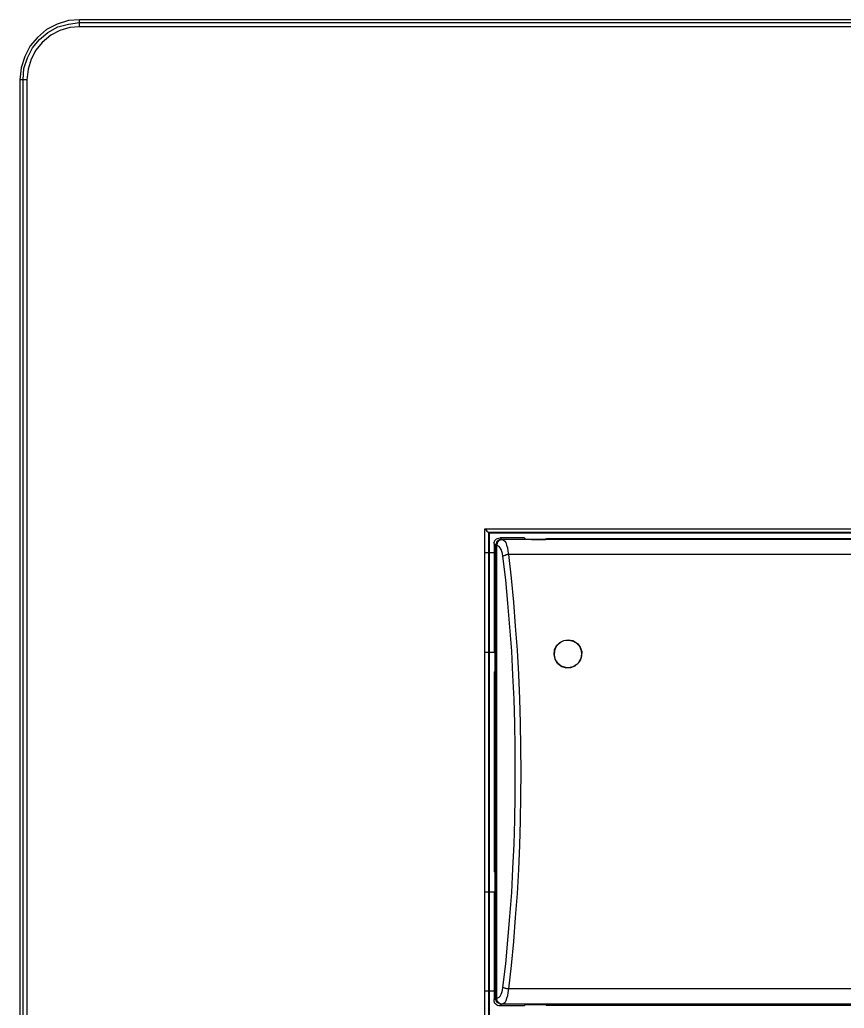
# Model space of a CAD drawing. Header units: centimetres. Extents: x -8.4 to 8.2, y -7.7 to 8.
# Drawn here: x -8.357 to -4.23, y 3.056 to 8.001 of the extents above; entities that cross this region are included whole.
import ezdxf

# ---------------------------------------------------------------- set-up
doc = ezdxf.new("R2010")
doc.units = ezdxf.units.CM
doc.header["$MEASUREMENT"] = 0
doc.layers.add('Layer 1', color=7, linetype='Continuous')

msp = doc.modelspace()

# ---------------------------------------------------------------- linework, layer by layer
at = {"layer": 'Layer 1', "lineweight": 25}
for points, knots in [([(-8.05745, 8.001), (-8.05745, 8.001), (-8.11389, 7.99747), (-8.11389, 7.99747), (-8.11389, 7.99747), (-8.11389, 7.99747), (-8.17034, 7.97983), (-8.17034, 7.97983), (-8.17034, 7.97983), (-8.17034, 7.97983), (-8.22325, 7.95161), (-8.22325, 7.95161), (-8.22325, 7.95161), (-8.22325, 7.95161), (-8.26912, 7.9128), (-8.26912, 7.9128), (-8.26912, 7.9128), (-8.26912, 7.9128), (-8.30439, 7.87047), (-8.30439, 7.87047), (-8.30439, 7.87047), (-8.30439, 7.87047), (-8.33262, 7.81755), (-8.33262, 7.81755), (-8.33262, 7.81755), (-8.33262, 7.81755), (-8.35025, 7.76111), (-8.35025, 7.76111), (-8.35025, 7.76111), (-8.35025, 7.76111), (-8.35731, 7.70113), (-8.35731, 7.70113)], [0, 0, 0, 0, 0.1111111, 0.1111111, 0.1111111, 0.1111111, 0.2222222, 0.2222222, 0.2222222, 0.2222222, 0.3333333, 0.3333333, 0.3333333, 0.3333333, 0.4444444, 0.4444444, 0.4444444, 0.4444444, 0.5555556, 0.5555556, 0.5555556, 0.5555556, 0.6666667, 0.6666667, 0.6666667, 0.6666667, 0.7777778, 0.7777778, 0.7777778, 0.7777778, 1, 1, 1, 1]), ([(-8.33967, 7.70113), (-8.33967, 7.70113), (-8.33614, 7.75758), (-8.33614, 7.75758), (-8.33614, 7.75758), (-8.33614, 7.75758), (-8.3185, 7.8105), (-8.3185, 7.8105), (-8.3185, 7.8105), (-8.3185, 7.8105), (-8.29381, 7.85988), (-8.29381, 7.85988), (-8.29381, 7.85988), (-8.29381, 7.85988), (-8.25853, 7.90222), (-8.25853, 7.90222), (-8.25853, 7.90222), (-8.25853, 7.90222), (-8.2162, 7.9375), (-8.2162, 7.9375), (-8.2162, 7.9375), (-8.2162, 7.9375), (-8.16681, 7.96572), (-8.16681, 7.96572), (-8.16681, 7.96572), (-8.16681, 7.96572), (-8.11389, 7.97983), (-8.11389, 7.97983), (-8.11389, 7.97983), (-8.11389, 7.97983), (-8.05745, 7.98688), (-8.05745, 7.98688)], [0, 0, 0, 0, 0.1111111, 0.1111111, 0.1111111, 0.1111111, 0.2222222, 0.2222222, 0.2222222, 0.2222222, 0.3333333, 0.3333333, 0.3333333, 0.3333333, 0.4444444, 0.4444444, 0.4444444, 0.4444444, 0.5555556, 0.5555556, 0.5555556, 0.5555556, 0.6666667, 0.6666667, 0.6666667, 0.6666667, 0.7777778, 0.7777778, 0.7777778, 0.7777778, 1, 1, 1, 1]), ([(-8.05745, 7.96572), (-8.05745, 7.96572), (-8.10684, 7.96219), (-8.10684, 7.96219), (-8.10684, 7.96219), (-8.10684, 7.96219), (-8.15623, 7.94808), (-8.15623, 7.94808), (-8.15623, 7.94808), (-8.15623, 7.94808), (-8.20209, 7.92338), (-8.20209, 7.92338), (-8.20209, 7.92338), (-8.20209, 7.92338), (-8.24442, 7.88811), (-8.24442, 7.88811), (-8.24442, 7.88811), (-8.24442, 7.88811), (-8.27617, 7.8493), (-8.27617, 7.8493), (-8.27617, 7.8493), (-8.27617, 7.8493), (-8.30087, 7.80344), (-8.30087, 7.80344), (-8.30087, 7.80344), (-8.30087, 7.80344), (-8.31498, 7.75405), (-8.31498, 7.75405), (-8.31498, 7.75405), (-8.31498, 7.75405), (-8.32203, 7.70113), (-8.32203, 7.70113)], [0, 0, 0, 0, 0.1111111, 0.1111111, 0.1111111, 0.1111111, 0.2222222, 0.2222222, 0.2222222, 0.2222222, 0.3333333, 0.3333333, 0.3333333, 0.3333333, 0.4444444, 0.4444444, 0.4444444, 0.4444444, 0.5555556, 0.5555556, 0.5555556, 0.5555556, 0.6666667, 0.6666667, 0.6666667, 0.6666667, 0.7777778, 0.7777778, 0.7777778, 0.7777778, 1, 1, 1, 1]), ([(-8.05745, 7.96572), (-8.05745, 7.96572), (-8.05745, 7.96925), (-8.05745, 7.96925), (-8.05745, 7.96925), (-8.05745, 7.96925), (-8.05745, 7.9763), (-8.05745, 7.9763), (-8.05745, 7.9763), (-8.05745, 7.9763), (-8.05745, 7.97983), (-8.05745, 7.97983), (-8.05745, 7.97983), (-8.05745, 7.97983), (-8.05745, 7.98336), (-8.05745, 7.98336), (-8.05745, 7.98336), (-8.05745, 7.98336), (-8.05745, 7.98688), (-8.05745, 7.98688)], [0, 0, 0, 0, 0.1666667, 0.1666667, 0.1666667, 0.1666667, 0.3333333, 0.3333333, 0.3333333, 0.3333333, 0.5, 0.5, 0.5, 0.5, 0.6666667, 0.6666667, 0.6666667, 0.6666667, 1, 1, 1, 1]), ([(-8.32203, 7.70113), (-8.32203, 7.70113), (-8.32556, 7.70113), (-8.32556, 7.70113), (-8.32556, 7.70113), (-8.32556, 7.70113), (-8.32909, 7.70113), (-8.32909, 7.70113), (-8.32909, 7.70113), (-8.32909, 7.70113), (-8.33262, 7.70113), (-8.33262, 7.70113), (-8.33262, 7.70113), (-8.33262, 7.70113), (-8.33614, 7.70113), (-8.33614, 7.70113), (-8.33614, 7.70113), (-8.33614, 7.70113), (-8.33967, 7.70113), (-8.33967, 7.70113)], [0, 0, 0, 0, 0.1666667, 0.1666667, 0.1666667, 0.1666667, 0.3333333, 0.3333333, 0.3333333, 0.3333333, 0.5, 0.5, 0.5, 0.5, 0.6666667, 0.6666667, 0.6666667, 0.6666667, 1, 1, 1, 1]), ([(-6.02898, 5.45394), (-6.02898, 5.45394), (-6.02545, 5.45041), (-6.02545, 5.45041), (-6.02545, 5.45041), (-6.02545, 5.45041), (-6.02192, 5.44688), (-6.02192, 5.44688), (-6.02192, 5.44688), (-6.02192, 5.44688), (-6.01839, 5.44336), (-6.01839, 5.44336), (-6.01839, 5.44336), (-6.01839, 5.44336), (-6.01487, 5.43983), (-6.01487, 5.43983), (-6.01487, 5.43983), (-6.01487, 5.43983), (-6.01134, 5.4363), (-6.01134, 5.4363)], [0, 0, 0, 0, 0.1666667, 0.1666667, 0.1666667, 0.1666667, 0.3333333, 0.3333333, 0.3333333, 0.3333333, 0.5, 0.5, 0.5, 0.5, 0.6666667, 0.6666667, 0.6666667, 0.6666667, 1, 1, 1, 1])]:
    msp.add_open_spline(points, degree=3, knots=knots, dxfattribs=at)
for points in [[(4.32153, 8.001), (4.32153, 8.001), (-8.05745, 8.001), (-8.05745, 8.001)], [(-8.05745, 7.98688), (-8.05745, 7.98688), (-8.05745, 8.001), (-8.05745, 8.001)], [(-8.05745, 7.98688), (-8.05745, 7.98688), (4.32153, 7.98688), (4.32153, 7.98688)], [(4.32153, 7.96572), (4.32153, 7.96572), (-8.05745, 7.96572), (-8.05745, 7.96572)], [(-8.35731, 7.70113), (-8.35731, 7.70113), (-8.35731, -3.937), (-8.35731, -3.937)], [(-8.33967, 7.70113), (-8.33967, 7.70113), (-8.35731, 7.70113), (-8.35731, 7.70113)], [(-8.33967, -3.937), (-8.33967, -3.937), (-8.33967, 7.70113), (-8.33967, 7.70113)], [(-8.32203, 7.70113), (-8.32203, 7.70113), (-8.32203, -3.937), (-8.32203, -3.937)], [(-6.02898, 5.45394), (-6.02898, 5.45394), (-2.16253, 5.45394), (-2.16253, 5.45394)], [(-6.02898, -1.68981), (-6.02898, -1.68981), (-6.02898, 5.45394), (-6.02898, 5.45394)], [(-6.01134, 5.4363), (-6.01134, 5.4363), (-6.01134, -1.67217), (-6.01134, -1.67217)], [(-2.1837, 5.4363), (-2.1837, 5.4363), (-6.01134, 5.4363), (-6.01134, 5.4363)], [(-6.00781, 5.43277), (-6.00781, 5.43277), (-6.01134, 5.4363), (-6.01134, 5.4363)], [(-6.00781, 5.43277), (-6.00781, 5.43277), (-6.00781, -1.66864), (-6.00781, -1.66864)], [(-2.18723, 5.43277), (-2.18723, 5.43277), (-6.00781, 5.43277), (-6.00781, 5.43277)]]:
    msp.add_open_spline(points, degree=3, dxfattribs=at)
at = {"layer": 'Layer 1', "color": 250, "lineweight": 25}
for points, knots in [([(-5.98276, 5.37987), (-5.98276, 5.37987), (-5.98276, 5.38516), (-5.98276, 5.38516), (-5.98276, 5.38516), (-5.98276, 5.38516), (-5.981, 5.39046), (-5.981, 5.39046), (-5.981, 5.39046), (-5.981, 5.39046), (-5.97923, 5.39575), (-5.97923, 5.39575), (-5.97923, 5.39575), (-5.97923, 5.39575), (-5.97394, 5.40105), (-5.97394, 5.40105), (-5.97394, 5.40105), (-5.97394, 5.40105), (-5.97041, 5.40458), (-5.97041, 5.40458), (-5.97041, 5.40458), (-5.97041, 5.40458), (-5.96511, 5.40634), (-5.96511, 5.40634), (-5.96511, 5.40634), (-5.96511, 5.40634), (-5.95982, 5.40811), (-5.95982, 5.40811), (-5.95982, 5.40811), (-5.95982, 5.40811), (-5.95275, 5.40987), (-5.95275, 5.40987)], [0, 0, 0, 0, 0.1111111, 0.1111111, 0.1111111, 0.1111111, 0.2222222, 0.2222222, 0.2222222, 0.2222222, 0.3333333, 0.3333333, 0.3333333, 0.3333333, 0.4444444, 0.4444444, 0.4444444, 0.4444444, 0.5555556, 0.5555556, 0.5555556, 0.5555556, 0.6666667, 0.6666667, 0.6666667, 0.6666667, 0.7777778, 0.7777778, 0.7777778, 0.7777778, 1, 1, 1, 1]), ([(-5.94569, 5.40105), (-5.94569, 5.40105), (-5.95099, 5.39928), (-5.95099, 5.39928), (-5.95099, 5.39928), (-5.95099, 5.39928), (-5.95628, 5.39928), (-5.95628, 5.39928), (-5.95628, 5.39928), (-5.95628, 5.39928), (-5.96158, 5.39575), (-5.96158, 5.39575), (-5.96158, 5.39575), (-5.96158, 5.39575), (-5.96688, 5.39222), (-5.96688, 5.39222), (-5.96688, 5.39222), (-5.96688, 5.39222), (-5.97041, 5.38693), (-5.97041, 5.38693), (-5.97041, 5.38693), (-5.97041, 5.38693), (-5.97217, 5.38163), (-5.97217, 5.38163), (-5.97217, 5.38163), (-5.97217, 5.38163), (-5.97394, 5.37633), (-5.97394, 5.37633), (-5.97394, 5.37633), (-5.97394, 5.37633), (-5.9757, 5.37104), (-5.9757, 5.37104)], [0, 0, 0, 0, 0.1111111, 0.1111111, 0.1111111, 0.1111111, 0.2222222, 0.2222222, 0.2222222, 0.2222222, 0.3333333, 0.3333333, 0.3333333, 0.3333333, 0.4444444, 0.4444444, 0.4444444, 0.4444444, 0.5555556, 0.5555556, 0.5555556, 0.5555556, 0.6666667, 0.6666667, 0.6666667, 0.6666667, 0.7777778, 0.7777778, 0.7777778, 0.7777778, 1, 1, 1, 1]), ([(-5.94393, 5.40105), (-5.94393, 5.40105), (-5.94922, 5.39928), (-5.94922, 5.39928), (-5.94922, 5.39928), (-5.94922, 5.39928), (-5.95452, 5.39752), (-5.95452, 5.39752), (-5.95452, 5.39752), (-5.95452, 5.39752), (-5.95805, 5.39575), (-5.95805, 5.39575), (-5.95805, 5.39575), (-5.95805, 5.39575), (-5.96335, 5.39222), (-5.96335, 5.39222), (-5.96335, 5.39222), (-5.96335, 5.39222), (-5.96511, 5.38693), (-5.96511, 5.38693), (-5.96511, 5.38693), (-5.96511, 5.38693), (-5.96864, 5.38163), (-5.96864, 5.38163), (-5.96864, 5.38163), (-5.96864, 5.38163), (-5.97041, 5.37633), (-5.97041, 5.37633), (-5.97041, 5.37633), (-5.97041, 5.37633), (-5.97041, 5.37104), (-5.97041, 5.37104)], [0, 0, 0, 0, 0.1111111, 0.1111111, 0.1111111, 0.1111111, 0.2222222, 0.2222222, 0.2222222, 0.2222222, 0.3333333, 0.3333333, 0.3333333, 0.3333333, 0.4444444, 0.4444444, 0.4444444, 0.4444444, 0.5555556, 0.5555556, 0.5555556, 0.5555556, 0.6666667, 0.6666667, 0.6666667, 0.6666667, 0.7777778, 0.7777778, 0.7777778, 0.7777778, 1, 1, 1, 1]), ([(-5.94216, 5.40105), (-5.94216, 5.40105), (-5.94746, 5.39928), (-5.94746, 5.39928), (-5.94746, 5.39928), (-5.94746, 5.39928), (-5.95275, 5.39752), (-5.95275, 5.39752), (-5.95275, 5.39752), (-5.95275, 5.39752), (-5.95805, 5.39575), (-5.95805, 5.39575), (-5.95805, 5.39575), (-5.95805, 5.39575), (-5.96158, 5.39222), (-5.96158, 5.39222), (-5.96158, 5.39222), (-5.96158, 5.39222), (-5.96511, 5.38693), (-5.96511, 5.38693), (-5.96511, 5.38693), (-5.96511, 5.38693), (-5.96688, 5.38163), (-5.96688, 5.38163), (-5.96688, 5.38163), (-5.96688, 5.38163), (-5.96864, 5.37633), (-5.96864, 5.37633), (-5.96864, 5.37633), (-5.96864, 5.37633), (-5.96864, 5.37104), (-5.96864, 5.37104)], [0, 0, 0, 0, 0.1111111, 0.1111111, 0.1111111, 0.1111111, 0.2222222, 0.2222222, 0.2222222, 0.2222222, 0.3333333, 0.3333333, 0.3333333, 0.3333333, 0.4444444, 0.4444444, 0.4444444, 0.4444444, 0.5555556, 0.5555556, 0.5555556, 0.5555556, 0.6666667, 0.6666667, 0.6666667, 0.6666667, 0.7777778, 0.7777778, 0.7777778, 0.7777778, 1, 1, 1, 1]), ([(-5.94569, 5.40105), (-5.94569, 5.40105), (-5.94569, 5.40105), (-5.94569, 5.40105), (-5.94569, 5.40105), (-5.94569, 5.40105), (-5.94393, 5.40105), (-5.94393, 5.40105)], [0, 0, 0, 0, 0.3333333, 0.3333333, 0.3333333, 0.3333333, 1, 1, 1, 1]), ([(-5.94216, 5.40105), (-5.94216, 5.40105), (-5.93687, 5.39928), (-5.93687, 5.39928), (-5.93687, 5.39928), (-5.93687, 5.39928), (-5.9298, 5.39222), (-5.9298, 5.39222), (-5.9298, 5.39222), (-5.9298, 5.39222), (-5.92451, 5.38516), (-5.92451, 5.38516), (-5.92451, 5.38516), (-5.92451, 5.38516), (-5.92098, 5.37281), (-5.92098, 5.37281), (-5.92098, 5.37281), (-5.92098, 5.37281), (-5.91568, 5.35868), (-5.91568, 5.35868), (-5.91568, 5.35868), (-5.91568, 5.35868), (-5.91392, 5.34279), (-5.91392, 5.34279), (-5.91392, 5.34279), (-5.91392, 5.34279), (-5.91039, 5.32515), (-5.91039, 5.32515)], [0, 0, 0, 0, 0.125, 0.125, 0.125, 0.125, 0.25, 0.25, 0.25, 0.25, 0.375, 0.375, 0.375, 0.375, 0.5, 0.5, 0.5, 0.5, 0.625, 0.625, 0.625, 0.625, 0.75, 0.75, 0.75, 0.75, 1, 1, 1, 1]), ([(-5.79565, 5.40105), (-5.79565, 5.40105), (-5.80271, 5.40105), (-5.80271, 5.40105), (-5.80271, 5.40105), (-5.80271, 5.40105), (-5.80801, 5.40105), (-5.80801, 5.40105), (-5.80801, 5.40105), (-5.80801, 5.40105), (-5.8133, 5.40105), (-5.8133, 5.40105), (-5.8133, 5.40105), (-5.8133, 5.40105), (-5.81683, 5.40105), (-5.81683, 5.40105), (-5.81683, 5.40105), (-5.81683, 5.40105), (-5.82036, 5.40105), (-5.82036, 5.40105), (-5.82036, 5.40105), (-5.82036, 5.40105), (-5.82389, 5.40105), (-5.82389, 5.40105), (-5.82389, 5.40105), (-5.82389, 5.40105), (-5.82566, 5.40105), (-5.82566, 5.40105)], [0, 0, 0, 0, 0.125, 0.125, 0.125, 0.125, 0.25, 0.25, 0.25, 0.25, 0.375, 0.375, 0.375, 0.375, 0.5, 0.5, 0.5, 0.5, 0.625, 0.625, 0.625, 0.625, 0.75, 0.75, 0.75, 0.75, 1, 1, 1, 1]), ([(-5.97041, 5.37104), (-5.97041, 5.37104), (-5.97217, 5.37104), (-5.97217, 5.37104), (-5.97217, 5.37104), (-5.97217, 5.37104), (-5.97394, 5.37104), (-5.97394, 5.37104), (-5.97394, 5.37104), (-5.97394, 5.37104), (-5.9757, 5.37104), (-5.9757, 5.37104)], [0, 0, 0, 0, 0.25, 0.25, 0.25, 0.25, 0.5, 0.5, 0.5, 0.5, 1, 1, 1, 1]), ([(-5.93863, 5.31808), (-5.93863, 5.31808), (-5.9404, 5.33044), (-5.9404, 5.33044), (-5.9404, 5.33044), (-5.9404, 5.33044), (-5.94393, 5.34103), (-5.94393, 5.34103), (-5.94393, 5.34103), (-5.94393, 5.34103), (-5.94746, 5.35162), (-5.94746, 5.35162), (-5.94746, 5.35162), (-5.94746, 5.35162), (-5.95275, 5.35868), (-5.95275, 5.35868), (-5.95275, 5.35868), (-5.95275, 5.35868), (-5.95805, 5.36574), (-5.95805, 5.36574), (-5.95805, 5.36574), (-5.95805, 5.36574), (-5.96335, 5.36927), (-5.96335, 5.36927), (-5.96335, 5.36927), (-5.96335, 5.36927), (-5.96864, 5.37104), (-5.96864, 5.37104)], [0, 0, 0, 0, 0.125, 0.125, 0.125, 0.125, 0.25, 0.25, 0.25, 0.25, 0.375, 0.375, 0.375, 0.375, 0.5, 0.5, 0.5, 0.5, 0.625, 0.625, 0.625, 0.625, 0.75, 0.75, 0.75, 0.75, 1, 1, 1, 1]), ([(-5.91039, 5.32515), (-5.91039, 5.32515), (-5.91568, 5.32515), (-5.91568, 5.32515), (-5.91568, 5.32515), (-5.91568, 5.32515), (-5.91922, 5.32338), (-5.91922, 5.32338), (-5.91922, 5.32338), (-5.91922, 5.32338), (-5.92274, 5.32338), (-5.92274, 5.32338), (-5.92274, 5.32338), (-5.92274, 5.32338), (-5.92804, 5.32161), (-5.92804, 5.32161), (-5.92804, 5.32161), (-5.92804, 5.32161), (-5.9298, 5.32161), (-5.9298, 5.32161), (-5.9298, 5.32161), (-5.9298, 5.32161), (-5.93334, 5.31985), (-5.93334, 5.31985), (-5.93334, 5.31985), (-5.93334, 5.31985), (-5.93687, 5.31808), (-5.93687, 5.31808), (-5.93687, 5.31808), (-5.93687, 5.31808), (-5.93863, 5.31808), (-5.93863, 5.31808)], [0, 0, 0, 0, 0.1111111, 0.1111111, 0.1111111, 0.1111111, 0.2222222, 0.2222222, 0.2222222, 0.2222222, 0.3333333, 0.3333333, 0.3333333, 0.3333333, 0.4444444, 0.4444444, 0.4444444, 0.4444444, 0.5555556, 0.5555556, 0.5555556, 0.5555556, 0.6666667, 0.6666667, 0.6666667, 0.6666667, 0.7777778, 0.7777778, 0.7777778, 0.7777778, 1, 1, 1, 1]), ([(-5.93863, 3.15921), (-5.93863, 3.15921), (-5.92451, 3.27748), (-5.92451, 3.27748), (-5.92451, 3.27748), (-5.92451, 3.27748), (-5.91392, 3.39575), (-5.91392, 3.39575), (-5.91392, 3.39575), (-5.91392, 3.39575), (-5.90333, 3.51403), (-5.90333, 3.51403), (-5.90333, 3.51403), (-5.90333, 3.51403), (-5.8945, 3.63406), (-5.8945, 3.63406), (-5.8945, 3.63406), (-5.8945, 3.63406), (-5.8892, 3.75409), (-5.8892, 3.75409), (-5.8892, 3.75409), (-5.8892, 3.75409), (-5.88214, 3.8759), (-5.88214, 3.8759), (-5.88214, 3.8759), (-5.88214, 3.8759), (-5.87862, 3.99593), (-5.87862, 3.99593), (-5.87862, 3.99593), (-5.87862, 3.99593), (-5.87685, 4.11773), (-5.87685, 4.11773), (-5.87685, 4.11773), (-5.87685, 4.11773), (-5.87685, 4.23776), (-5.87685, 4.23776), (-5.87685, 4.23776), (-5.87685, 4.23776), (-5.87685, 4.35957), (-5.87685, 4.35957), (-5.87685, 4.35957), (-5.87685, 4.35957), (-5.87862, 4.4796), (-5.87862, 4.4796), (-5.87862, 4.4796), (-5.87862, 4.4796), (-5.88214, 4.6014), (-5.88214, 4.6014), (-5.88214, 4.6014), (-5.88214, 4.6014), (-5.8892, 4.72144), (-5.8892, 4.72144), (-5.8892, 4.72144), (-5.8892, 4.72144), (-5.8945, 4.84147), (-5.8945, 4.84147), (-5.8945, 4.84147), (-5.8945, 4.84147), (-5.90333, 4.96151), (-5.90333, 4.96151), (-5.90333, 4.96151), (-5.90333, 4.96151), (-5.91392, 5.08154), (-5.91392, 5.08154), (-5.91392, 5.08154), (-5.91392, 5.08154), (-5.92451, 5.19981), (-5.92451, 5.19981), (-5.92451, 5.19981), (-5.92451, 5.19981), (-5.93863, 5.31808), (-5.93863, 5.31808)], [0, 0, 0, 0, 0.0526316, 0.0526316, 0.0526316, 0.0526316, 0.1052632, 0.1052632, 0.1052632, 0.1052632, 0.1578947, 0.1578947, 0.1578947, 0.1578947, 0.2105263, 0.2105263, 0.2105263, 0.2105263, 0.2631579, 0.2631579, 0.2631579, 0.2631579, 0.3157895, 0.3157895, 0.3157895, 0.3157895, 0.3684211, 0.3684211, 0.3684211, 0.3684211, 0.4210526, 0.4210526, 0.4210526, 0.4210526, 0.4736842, 0.4736842, 0.4736842, 0.4736842, 0.5263158, 0.5263158, 0.5263158, 0.5263158, 0.5789474, 0.5789474, 0.5789474, 0.5789474, 0.6315789, 0.6315789, 0.6315789, 0.6315789, 0.6842105, 0.6842105, 0.6842105, 0.6842105, 0.7368421, 0.7368421, 0.7368421, 0.7368421, 0.7894737, 0.7894737, 0.7894737, 0.7894737, 0.8421053, 0.8421053, 0.8421053, 0.8421053, 0.8947368, 0.8947368, 0.8947368, 0.8947368, 1, 1, 1, 1]), ([(-5.91039, 5.32515), (-5.91039, 5.32515), (-5.89803, 5.20687), (-5.89803, 5.20687), (-5.89803, 5.20687), (-5.89803, 5.20687), (-5.88568, 5.08684), (-5.88568, 5.08684), (-5.88568, 5.08684), (-5.88568, 5.08684), (-5.87685, 4.96681), (-5.87685, 4.96681), (-5.87685, 4.96681), (-5.87685, 4.96681), (-5.86802, 4.84677), (-5.86802, 4.84677), (-5.86802, 4.84677), (-5.86802, 4.84677), (-5.86096, 4.72497), (-5.86096, 4.72497), (-5.86096, 4.72497), (-5.86096, 4.72497), (-5.85567, 4.60317), (-5.85567, 4.60317), (-5.85567, 4.60317), (-5.85567, 4.60317), (-5.85214, 4.48137), (-5.85214, 4.48137), (-5.85214, 4.48137), (-5.85214, 4.48137), (-5.85037, 4.35957), (-5.85037, 4.35957), (-5.85037, 4.35957), (-5.85037, 4.35957), (-5.84861, 4.23776), (-5.84861, 4.23776), (-5.84861, 4.23776), (-5.84861, 4.23776), (-5.85037, 4.11597), (-5.85037, 4.11597), (-5.85037, 4.11597), (-5.85037, 4.11597), (-5.85214, 3.99417), (-5.85214, 3.99417), (-5.85214, 3.99417), (-5.85214, 3.99417), (-5.85567, 3.87236), (-5.85567, 3.87236), (-5.85567, 3.87236), (-5.85567, 3.87236), (-5.86096, 3.75057), (-5.86096, 3.75057), (-5.86096, 3.75057), (-5.86096, 3.75057), (-5.86802, 3.63053), (-5.86802, 3.63053), (-5.86802, 3.63053), (-5.86802, 3.63053), (-5.87685, 3.51049), (-5.87685, 3.51049), (-5.87685, 3.51049), (-5.87685, 3.51049), (-5.88568, 3.39046), (-5.88568, 3.39046), (-5.88568, 3.39046), (-5.88568, 3.39046), (-5.89803, 3.27042), (-5.89803, 3.27042), (-5.89803, 3.27042), (-5.89803, 3.27042), (-5.91039, 3.15215), (-5.91039, 3.15215)], [0, 0, 0, 0, 0.0526316, 0.0526316, 0.0526316, 0.0526316, 0.1052632, 0.1052632, 0.1052632, 0.1052632, 0.1578947, 0.1578947, 0.1578947, 0.1578947, 0.2105263, 0.2105263, 0.2105263, 0.2105263, 0.2631579, 0.2631579, 0.2631579, 0.2631579, 0.3157895, 0.3157895, 0.3157895, 0.3157895, 0.3684211, 0.3684211, 0.3684211, 0.3684211, 0.4210526, 0.4210526, 0.4210526, 0.4210526, 0.4736842, 0.4736842, 0.4736842, 0.4736842, 0.5263158, 0.5263158, 0.5263158, 0.5263158, 0.5789474, 0.5789474, 0.5789474, 0.5789474, 0.6315789, 0.6315789, 0.6315789, 0.6315789, 0.6842105, 0.6842105, 0.6842105, 0.6842105, 0.7368421, 0.7368421, 0.7368421, 0.7368421, 0.7894737, 0.7894737, 0.7894737, 0.7894737, 0.8421053, 0.8421053, 0.8421053, 0.8421053, 0.8947368, 0.8947368, 0.8947368, 0.8947368, 1, 1, 1, 1]), ([(-5.6103, 4.75851), (-5.6103, 4.75851), (-5.58735, 4.7638), (-5.58735, 4.7638), (-5.58735, 4.7638), (-5.58735, 4.7638), (-5.56794, 4.77616), (-5.56794, 4.77616), (-5.56794, 4.77616), (-5.56794, 4.77616), (-5.55205, 4.79381), (-5.55205, 4.79381), (-5.55205, 4.79381), (-5.55205, 4.79381), (-5.54499, 4.81676), (-5.54499, 4.81676), (-5.54499, 4.81676), (-5.54499, 4.81676), (-5.54322, 4.83971), (-5.54322, 4.83971), (-5.54322, 4.83971), (-5.54322, 4.83971), (-5.55205, 4.86266), (-5.55205, 4.86266), (-5.55205, 4.86266), (-5.55205, 4.86266), (-5.56617, 4.88031), (-5.56617, 4.88031), (-5.56617, 4.88031), (-5.56617, 4.88031), (-5.58559, 4.89266), (-5.58559, 4.89266), (-5.58559, 4.89266), (-5.58559, 4.89266), (-5.60854, 4.89796), (-5.60854, 4.89796), (-5.60854, 4.89796), (-5.60854, 4.89796), (-5.63325, 4.8962), (-5.63325, 4.8962), (-5.63325, 4.8962), (-5.63325, 4.8962), (-5.65267, 4.8856), (-5.65267, 4.8856), (-5.65267, 4.8856), (-5.65267, 4.8856), (-5.67032, 4.86972), (-5.67032, 4.86972), (-5.67032, 4.86972), (-5.67032, 4.86972), (-5.68091, 4.84854), (-5.68091, 4.84854), (-5.68091, 4.84854), (-5.68091, 4.84854), (-5.68267, 4.82558), (-5.68267, 4.82558), (-5.68267, 4.82558), (-5.68267, 4.82558), (-5.67738, 4.80264), (-5.67738, 4.80264), (-5.67738, 4.80264), (-5.67738, 4.80264), (-5.66502, 4.78146), (-5.66502, 4.78146), (-5.66502, 4.78146), (-5.66502, 4.78146), (-5.64737, 4.76733), (-5.64737, 4.76733), (-5.64737, 4.76733), (-5.64737, 4.76733), (-5.62442, 4.76027), (-5.62442, 4.76027), (-5.62442, 4.76027), (-5.62442, 4.76027), (-5.61736, 4.75851), (-5.61736, 4.75851), (-5.61736, 4.75851), (-5.61736, 4.75851), (-5.6103, 4.75851), (-5.6103, 4.75851)], [0, 0, 0, 0, 0.047619, 0.047619, 0.047619, 0.047619, 0.0952381, 0.0952381, 0.0952381, 0.0952381, 0.1428571, 0.1428571, 0.1428571, 0.1428571, 0.1904762, 0.1904762, 0.1904762, 0.1904762, 0.2380952, 0.2380952, 0.2380952, 0.2380952, 0.2857143, 0.2857143, 0.2857143, 0.2857143, 0.3333333, 0.3333333, 0.3333333, 0.3333333, 0.3809524, 0.3809524, 0.3809524, 0.3809524, 0.4285714, 0.4285714, 0.4285714, 0.4285714, 0.4761905, 0.4761905, 0.4761905, 0.4761905, 0.5238095, 0.5238095, 0.5238095, 0.5238095, 0.5714286, 0.5714286, 0.5714286, 0.5714286, 0.6190476, 0.6190476, 0.6190476, 0.6190476, 0.6666667, 0.6666667, 0.6666667, 0.6666667, 0.7142857, 0.7142857, 0.7142857, 0.7142857, 0.7619048, 0.7619048, 0.7619048, 0.7619048, 0.8095238, 0.8095238, 0.8095238, 0.8095238, 0.8571429, 0.8571429, 0.8571429, 0.8571429, 0.9047619, 0.9047619, 0.9047619, 0.9047619, 1, 1, 1, 1]), ([(-5.54322, 4.82912), (-5.54322, 4.82912), (-5.54676, 4.80617), (-5.54676, 4.80617), (-5.54676, 4.80617), (-5.54676, 4.80617), (-5.55911, 4.78499), (-5.55911, 4.78499), (-5.55911, 4.78499), (-5.55911, 4.78499), (-5.57676, 4.7691), (-5.57676, 4.7691), (-5.57676, 4.7691), (-5.57676, 4.7691), (-5.59794, 4.76027), (-5.59794, 4.76027), (-5.59794, 4.76027), (-5.59794, 4.76027), (-5.62266, 4.75851), (-5.62266, 4.75851), (-5.62266, 4.75851), (-5.62266, 4.75851), (-5.64384, 4.76557), (-5.64384, 4.76557), (-5.64384, 4.76557), (-5.64384, 4.76557), (-5.66326, 4.77969), (-5.66326, 4.77969), (-5.66326, 4.77969), (-5.66326, 4.77969), (-5.67738, 4.79911), (-5.67738, 4.79911), (-5.67738, 4.79911), (-5.67738, 4.79911), (-5.68267, 4.82206), (-5.68267, 4.82206), (-5.68267, 4.82206), (-5.68267, 4.82206), (-5.68091, 4.845), (-5.68091, 4.845), (-5.68091, 4.845), (-5.68091, 4.845), (-5.67208, 4.86618), (-5.67208, 4.86618), (-5.67208, 4.86618), (-5.67208, 4.86618), (-5.6562, 4.88384), (-5.6562, 4.88384), (-5.6562, 4.88384), (-5.6562, 4.88384), (-5.63501, 4.89443), (-5.63501, 4.89443), (-5.63501, 4.89443), (-5.63501, 4.89443), (-5.61206, 4.89796), (-5.61206, 4.89796), (-5.61206, 4.89796), (-5.61206, 4.89796), (-5.58912, 4.89443), (-5.58912, 4.89443), (-5.58912, 4.89443), (-5.58912, 4.89443), (-5.5697, 4.88207), (-5.5697, 4.88207), (-5.5697, 4.88207), (-5.5697, 4.88207), (-5.55382, 4.86618), (-5.55382, 4.86618), (-5.55382, 4.86618), (-5.55382, 4.86618), (-5.54499, 4.84324), (-5.54499, 4.84324), (-5.54499, 4.84324), (-5.54499, 4.84324), (-5.54322, 4.82912), (-5.54322, 4.82912)], [0, 0, 0, 0, 0.05, 0.05, 0.05, 0.05, 0.1, 0.1, 0.1, 0.1, 0.15, 0.15, 0.15, 0.15, 0.2, 0.2, 0.2, 0.2, 0.25, 0.25, 0.25, 0.25, 0.3, 0.3, 0.3, 0.3, 0.35, 0.35, 0.35, 0.35, 0.4, 0.4, 0.4, 0.4, 0.45, 0.45, 0.45, 0.45, 0.5, 0.5, 0.5, 0.5, 0.55, 0.55, 0.55, 0.55, 0.6, 0.6, 0.6, 0.6, 0.65, 0.65, 0.65, 0.65, 0.7, 0.7, 0.7, 0.7, 0.75, 0.75, 0.75, 0.75, 0.8, 0.8, 0.8, 0.8, 0.85, 0.85, 0.85, 0.85, 0.9, 0.9, 0.9, 0.9, 1, 1, 1, 1]), ([(-5.96864, 3.10626), (-5.96864, 3.10626), (-5.96335, 3.10803), (-5.96335, 3.10803), (-5.96335, 3.10803), (-5.96335, 3.10803), (-5.95805, 3.11155), (-5.95805, 3.11155), (-5.95805, 3.11155), (-5.95805, 3.11155), (-5.95275, 3.11685), (-5.95275, 3.11685), (-5.95275, 3.11685), (-5.95275, 3.11685), (-5.94746, 3.12567), (-5.94746, 3.12567), (-5.94746, 3.12567), (-5.94746, 3.12567), (-5.94393, 3.1345), (-5.94393, 3.1345), (-5.94393, 3.1345), (-5.94393, 3.1345), (-5.9404, 3.14686), (-5.9404, 3.14686), (-5.9404, 3.14686), (-5.9404, 3.14686), (-5.93863, 3.15921), (-5.93863, 3.15921)], [0, 0, 0, 0, 0.125, 0.125, 0.125, 0.125, 0.25, 0.25, 0.25, 0.25, 0.375, 0.375, 0.375, 0.375, 0.5, 0.5, 0.5, 0.5, 0.625, 0.625, 0.625, 0.625, 0.75, 0.75, 0.75, 0.75, 1, 1, 1, 1]), ([(-5.91039, 3.15215), (-5.91039, 3.15215), (-5.91392, 3.1345), (-5.91392, 3.1345), (-5.91392, 3.1345), (-5.91392, 3.1345), (-5.91568, 3.11861), (-5.91568, 3.11861), (-5.91568, 3.11861), (-5.91568, 3.11861), (-5.92098, 3.10449), (-5.92098, 3.10449), (-5.92098, 3.10449), (-5.92098, 3.10449), (-5.92451, 3.09214), (-5.92451, 3.09214), (-5.92451, 3.09214), (-5.92451, 3.09214), (-5.9298, 3.08331), (-5.9298, 3.08331), (-5.9298, 3.08331), (-5.9298, 3.08331), (-5.93687, 3.07801), (-5.93687, 3.07801), (-5.93687, 3.07801), (-5.93687, 3.07801), (-5.94216, 3.07625), (-5.94216, 3.07625)], [0, 0, 0, 0, 0.125, 0.125, 0.125, 0.125, 0.25, 0.25, 0.25, 0.25, 0.375, 0.375, 0.375, 0.375, 0.5, 0.5, 0.5, 0.5, 0.625, 0.625, 0.625, 0.625, 0.75, 0.75, 0.75, 0.75, 1, 1, 1, 1]), ([(-5.91039, 3.15215), (-5.91039, 3.15215), (-5.91568, 3.15215), (-5.91568, 3.15215), (-5.91568, 3.15215), (-5.91568, 3.15215), (-5.91922, 3.15215), (-5.91922, 3.15215), (-5.91922, 3.15215), (-5.91922, 3.15215), (-5.92274, 3.15392), (-5.92274, 3.15392), (-5.92274, 3.15392), (-5.92274, 3.15392), (-5.92804, 3.15392), (-5.92804, 3.15392), (-5.92804, 3.15392), (-5.92804, 3.15392), (-5.9298, 3.15569), (-5.9298, 3.15569), (-5.9298, 3.15569), (-5.9298, 3.15569), (-5.93334, 3.15745), (-5.93334, 3.15745), (-5.93334, 3.15745), (-5.93334, 3.15745), (-5.93687, 3.15745), (-5.93687, 3.15745), (-5.93687, 3.15745), (-5.93687, 3.15745), (-5.93863, 3.15921), (-5.93863, 3.15921)], [0, 0, 0, 0, 0.1111111, 0.1111111, 0.1111111, 0.1111111, 0.2222222, 0.2222222, 0.2222222, 0.2222222, 0.3333333, 0.3333333, 0.3333333, 0.3333333, 0.4444444, 0.4444444, 0.4444444, 0.4444444, 0.5555556, 0.5555556, 0.5555556, 0.5555556, 0.6666667, 0.6666667, 0.6666667, 0.6666667, 0.7777778, 0.7777778, 0.7777778, 0.7777778, 1, 1, 1, 1]), ([(-5.95275, 3.06743), (-5.95275, 3.06743), (-5.95982, 3.06743), (-5.95982, 3.06743), (-5.95982, 3.06743), (-5.95982, 3.06743), (-5.96511, 3.06919), (-5.96511, 3.06919), (-5.96511, 3.06919), (-5.96511, 3.06919), (-5.97041, 3.07272), (-5.97041, 3.07272), (-5.97041, 3.07272), (-5.97041, 3.07272), (-5.97394, 3.07625), (-5.97394, 3.07625), (-5.97394, 3.07625), (-5.97394, 3.07625), (-5.97923, 3.07978), (-5.97923, 3.07978), (-5.97923, 3.07978), (-5.97923, 3.07978), (-5.981, 3.08508), (-5.981, 3.08508), (-5.981, 3.08508), (-5.981, 3.08508), (-5.98276, 3.09214), (-5.98276, 3.09214), (-5.98276, 3.09214), (-5.98276, 3.09214), (-5.98276, 3.09743), (-5.98276, 3.09743)], [0, 0, 0, 0, 0.1111111, 0.1111111, 0.1111111, 0.1111111, 0.2222222, 0.2222222, 0.2222222, 0.2222222, 0.3333333, 0.3333333, 0.3333333, 0.3333333, 0.4444444, 0.4444444, 0.4444444, 0.4444444, 0.5555556, 0.5555556, 0.5555556, 0.5555556, 0.6666667, 0.6666667, 0.6666667, 0.6666667, 0.7777778, 0.7777778, 0.7777778, 0.7777778, 1, 1, 1, 1]), ([(-5.94569, 3.07625), (-5.94569, 3.07625), (-5.95099, 3.07625), (-5.95099, 3.07625), (-5.95099, 3.07625), (-5.95099, 3.07625), (-5.95628, 3.07801), (-5.95628, 3.07801), (-5.95628, 3.07801), (-5.95628, 3.07801), (-5.96158, 3.08155), (-5.96158, 3.08155), (-5.96158, 3.08155), (-5.96158, 3.08155), (-5.96688, 3.08508), (-5.96688, 3.08508), (-5.96688, 3.08508), (-5.96688, 3.08508), (-5.97041, 3.08861), (-5.97041, 3.08861), (-5.97041, 3.08861), (-5.97041, 3.08861), (-5.97217, 3.0939), (-5.97217, 3.0939), (-5.97217, 3.0939), (-5.97217, 3.0939), (-5.97394, 3.0992), (-5.97394, 3.0992), (-5.97394, 3.0992), (-5.97394, 3.0992), (-5.9757, 3.10626), (-5.9757, 3.10626)], [0, 0, 0, 0, 0.1111111, 0.1111111, 0.1111111, 0.1111111, 0.2222222, 0.2222222, 0.2222222, 0.2222222, 0.3333333, 0.3333333, 0.3333333, 0.3333333, 0.4444444, 0.4444444, 0.4444444, 0.4444444, 0.5555556, 0.5555556, 0.5555556, 0.5555556, 0.6666667, 0.6666667, 0.6666667, 0.6666667, 0.7777778, 0.7777778, 0.7777778, 0.7777778, 1, 1, 1, 1]), ([(-5.9757, 3.10626), (-5.9757, 3.10626), (-5.97394, 3.10626), (-5.97394, 3.10626), (-5.97394, 3.10626), (-5.97394, 3.10626), (-5.97217, 3.10626), (-5.97217, 3.10626), (-5.97217, 3.10626), (-5.97217, 3.10626), (-5.97041, 3.10626), (-5.97041, 3.10626)], [0, 0, 0, 0, 0.25, 0.25, 0.25, 0.25, 0.5, 0.5, 0.5, 0.5, 1, 1, 1, 1]), ([(-5.94393, 3.07625), (-5.94393, 3.07625), (-5.94922, 3.07625), (-5.94922, 3.07625), (-5.94922, 3.07625), (-5.94922, 3.07625), (-5.95452, 3.07801), (-5.95452, 3.07801), (-5.95452, 3.07801), (-5.95452, 3.07801), (-5.95805, 3.08155), (-5.95805, 3.08155), (-5.95805, 3.08155), (-5.95805, 3.08155), (-5.96335, 3.08508), (-5.96335, 3.08508), (-5.96335, 3.08508), (-5.96335, 3.08508), (-5.96511, 3.08861), (-5.96511, 3.08861), (-5.96511, 3.08861), (-5.96511, 3.08861), (-5.96864, 3.0939), (-5.96864, 3.0939), (-5.96864, 3.0939), (-5.96864, 3.0939), (-5.97041, 3.0992), (-5.97041, 3.0992), (-5.97041, 3.0992), (-5.97041, 3.0992), (-5.97041, 3.10626), (-5.97041, 3.10626)], [0, 0, 0, 0, 0.1111111, 0.1111111, 0.1111111, 0.1111111, 0.2222222, 0.2222222, 0.2222222, 0.2222222, 0.3333333, 0.3333333, 0.3333333, 0.3333333, 0.4444444, 0.4444444, 0.4444444, 0.4444444, 0.5555556, 0.5555556, 0.5555556, 0.5555556, 0.6666667, 0.6666667, 0.6666667, 0.6666667, 0.7777778, 0.7777778, 0.7777778, 0.7777778, 1, 1, 1, 1]), ([(-5.94216, 3.07625), (-5.94216, 3.07625), (-5.94746, 3.07625), (-5.94746, 3.07625), (-5.94746, 3.07625), (-5.94746, 3.07625), (-5.95275, 3.07801), (-5.95275, 3.07801), (-5.95275, 3.07801), (-5.95275, 3.07801), (-5.95805, 3.08155), (-5.95805, 3.08155), (-5.95805, 3.08155), (-5.95805, 3.08155), (-5.96158, 3.08508), (-5.96158, 3.08508), (-5.96158, 3.08508), (-5.96158, 3.08508), (-5.96511, 3.08861), (-5.96511, 3.08861), (-5.96511, 3.08861), (-5.96511, 3.08861), (-5.96688, 3.0939), (-5.96688, 3.0939), (-5.96688, 3.0939), (-5.96688, 3.0939), (-5.96864, 3.0992), (-5.96864, 3.0992), (-5.96864, 3.0992), (-5.96864, 3.0992), (-5.96864, 3.10626), (-5.96864, 3.10626)], [0, 0, 0, 0, 0.1111111, 0.1111111, 0.1111111, 0.1111111, 0.2222222, 0.2222222, 0.2222222, 0.2222222, 0.3333333, 0.3333333, 0.3333333, 0.3333333, 0.4444444, 0.4444444, 0.4444444, 0.4444444, 0.5555556, 0.5555556, 0.5555556, 0.5555556, 0.6666667, 0.6666667, 0.6666667, 0.6666667, 0.7777778, 0.7777778, 0.7777778, 0.7777778, 1, 1, 1, 1]), ([(-5.94393, 3.07625), (-5.94393, 3.07625), (-5.94393, 3.07625), (-5.94393, 3.07625), (-5.94393, 3.07625), (-5.94393, 3.07625), (-5.94569, 3.07625), (-5.94569, 3.07625)], [0, 0, 0, 0, 0.3333333, 0.3333333, 0.3333333, 0.3333333, 1, 1, 1, 1]), ([(-5.82566, 3.07449), (-5.82566, 3.07449), (-5.82566, 3.07449), (-5.82566, 3.07449), (-5.82566, 3.07449), (-5.82566, 3.07449), (-5.82389, 3.07449), (-5.82389, 3.07449), (-5.82389, 3.07449), (-5.82389, 3.07449), (-5.82036, 3.07449), (-5.82036, 3.07449), (-5.82036, 3.07449), (-5.82036, 3.07449), (-5.81683, 3.07449), (-5.81683, 3.07449), (-5.81683, 3.07449), (-5.81683, 3.07449), (-5.8133, 3.07449), (-5.8133, 3.07449), (-5.8133, 3.07449), (-5.8133, 3.07449), (-5.80801, 3.07449), (-5.80801, 3.07449), (-5.80801, 3.07449), (-5.80801, 3.07449), (-5.80271, 3.07449), (-5.80271, 3.07449), (-5.80271, 3.07449), (-5.80271, 3.07449), (-5.79565, 3.07449), (-5.79565, 3.07449)], [0, 0, 0, 0, 0.1111111, 0.1111111, 0.1111111, 0.1111111, 0.2222222, 0.2222222, 0.2222222, 0.2222222, 0.3333333, 0.3333333, 0.3333333, 0.3333333, 0.4444444, 0.4444444, 0.4444444, 0.4444444, 0.5555556, 0.5555556, 0.5555556, 0.5555556, 0.6666667, 0.6666667, 0.6666667, 0.6666667, 0.7777778, 0.7777778, 0.7777778, 0.7777778, 1, 1, 1, 1])]:
    msp.add_open_spline(points, degree=3, knots=knots, dxfattribs=at)
for points in [[(-5.95275, 5.40987), (-5.95275, 5.40987), (-5.94569, 5.40105), (-5.94569, 5.40105)], [(-5.83272, 5.40987), (-5.83272, 5.40987), (-5.95275, 5.40987), (-5.95275, 5.40987)], [(-5.94393, 5.40105), (-5.94393, 5.40105), (-5.94216, 5.40105), (-5.94216, 5.40105)], [(-2.24226, 5.40105), (-2.24226, 5.40105), (-5.94216, 5.40105), (-5.94216, 5.40105)], [(-5.83272, 5.40987), (-5.83272, 5.40987), (-5.82566, 5.40105), (-5.82566, 5.40105)], [(-5.79565, 5.40105), (-5.79565, 5.40105), (-5.72327, 5.40105), (-5.72327, 5.40105)], [(-5.72327, 5.40105), (-5.72327, 5.40105), (-5.71975, 5.40634), (-5.71975, 5.40634)], [(-5.71975, 5.40634), (-5.71975, 5.40634), (-2.46467, 5.40634), (-2.46467, 5.40634)], [(-5.9757, 5.37104), (-5.9757, 5.37104), (-5.98276, 5.37987), (-5.98276, 5.37987)], [(-5.98276, 5.37987), (-5.98276, 5.37987), (-5.98276, 5.33397), (-5.98276, 5.33397)], [(-5.9757, 3.10626), (-5.9757, 3.10626), (-5.9757, 5.37104), (-5.9757, 5.37104)], [(-5.96864, 5.37104), (-5.96864, 5.37104), (-5.97041, 5.37104), (-5.97041, 5.37104)], [(-5.97041, 5.37104), (-5.97041, 5.37104), (-5.97041, 3.10626), (-5.97041, 3.10626)], [(-5.981, 5.33397), (-5.981, 5.33397), (-6.02897, 5.33397), (-6.02897, 5.33397)], [(-5.981, 4.83794), (-5.981, 4.83794), (-5.981, 5.33397), (-5.981, 5.33397)], [(-2.27403, 5.32515), (-2.27403, 5.32515), (-5.91039, 5.32515), (-5.91039, 5.32515)], [(-6.02897, 4.83794), (-6.02897, 4.83794), (-5.981, 4.83794), (-5.981, 4.83794)], [(-5.97747, 4.83794), (-5.97747, 4.83794), (-5.981, 4.83794), (-5.981, 4.83794)], [(-5.97747, 4.73909), (-5.97747, 4.73909), (-5.97747, 4.83794), (-5.97747, 4.83794)], [(-5.98276, 4.73909), (-5.98276, 4.73909), (-5.98276, 3.73821), (-5.98276, 3.73821)], [(-5.98276, 4.73909), (-5.98276, 4.73909), (-5.97747, 4.73909), (-5.97747, 4.73909)], [(-5.97747, 3.73821), (-5.97747, 3.73821), (-5.98276, 3.73821), (-5.98276, 3.73821)], [(-5.97747, 3.63759), (-5.97747, 3.63759), (-5.97747, 3.73821), (-5.97747, 3.73821)], [(-6.02897, 3.63759), (-6.02897, 3.63759), (-5.981, 3.63759), (-5.981, 3.63759)], [(-5.981, 3.14156), (-5.981, 3.14156), (-5.981, 3.63759), (-5.981, 3.63759)], [(-5.981, 3.63759), (-5.981, 3.63759), (-5.97747, 3.63759), (-5.97747, 3.63759)], [(-5.981, 3.14156), (-5.981, 3.14156), (-6.02897, 3.14156), (-6.02897, 3.14156)], [(-5.98276, 3.14156), (-5.98276, 3.14156), (-5.98276, 3.09743), (-5.98276, 3.09743)], [(-2.27403, 3.15215), (-2.27403, 3.15215), (-5.91039, 3.15215), (-5.91039, 3.15215)], [(-5.98276, 3.09743), (-5.98276, 3.09743), (-5.9757, 3.10626), (-5.9757, 3.10626)], [(-5.97041, 3.10626), (-5.97041, 3.10626), (-5.96864, 3.10626), (-5.96864, 3.10626)], [(-5.94569, 3.07625), (-5.94569, 3.07625), (-5.95275, 3.06743), (-5.95275, 3.06743)], [(-5.83272, 3.06743), (-5.83272, 3.06743), (-5.95275, 3.06743), (-5.95275, 3.06743)], [(-5.94216, 3.07625), (-5.94216, 3.07625), (-5.94393, 3.07625), (-5.94393, 3.07625)], [(-2.24226, 3.07625), (-2.24226, 3.07625), (-5.94216, 3.07625), (-5.94216, 3.07625)], [(-5.82566, 3.07449), (-5.82566, 3.07449), (-5.83272, 3.06743), (-5.83272, 3.06743)], [(-5.79565, 3.07449), (-5.79565, 3.07449), (-5.72327, 3.07449), (-5.72327, 3.07449)], [(-5.72327, 3.07449), (-5.72327, 3.07449), (-5.71975, 3.06919), (-5.71975, 3.06919)], [(-2.46467, 3.06919), (-2.46467, 3.06919), (-5.71975, 3.06919), (-5.71975, 3.06919)]]:
    msp.add_open_spline(points, degree=3, dxfattribs=at)

doc.saveas('drawing.dxf')
